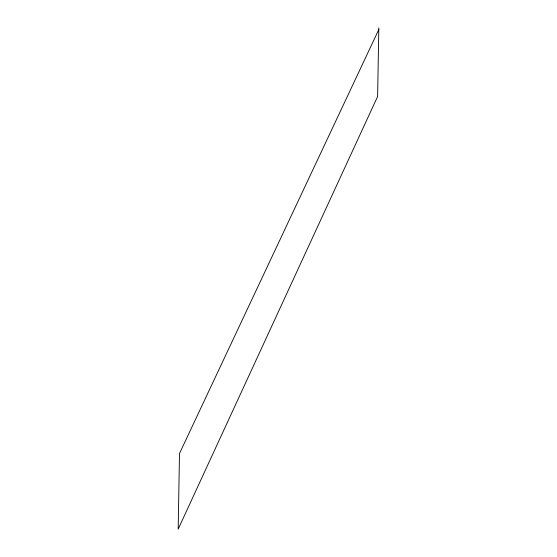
<?xml version="1.0" encoding="UTF-8"?>
<svg xmlns="http://www.w3.org/2000/svg" width="557" height="557" viewBox="0 0 557 557"><rect width="100%" height="100%" fill="white"/><g stroke="black" fill="none" stroke-linecap="round" stroke-linejoin="round"><path stroke-width="0.84" d="M378.823 27.85L377.618 96.5L178.177 529.15L179.5 453.482L378.788 29.57"/></g></svg>
